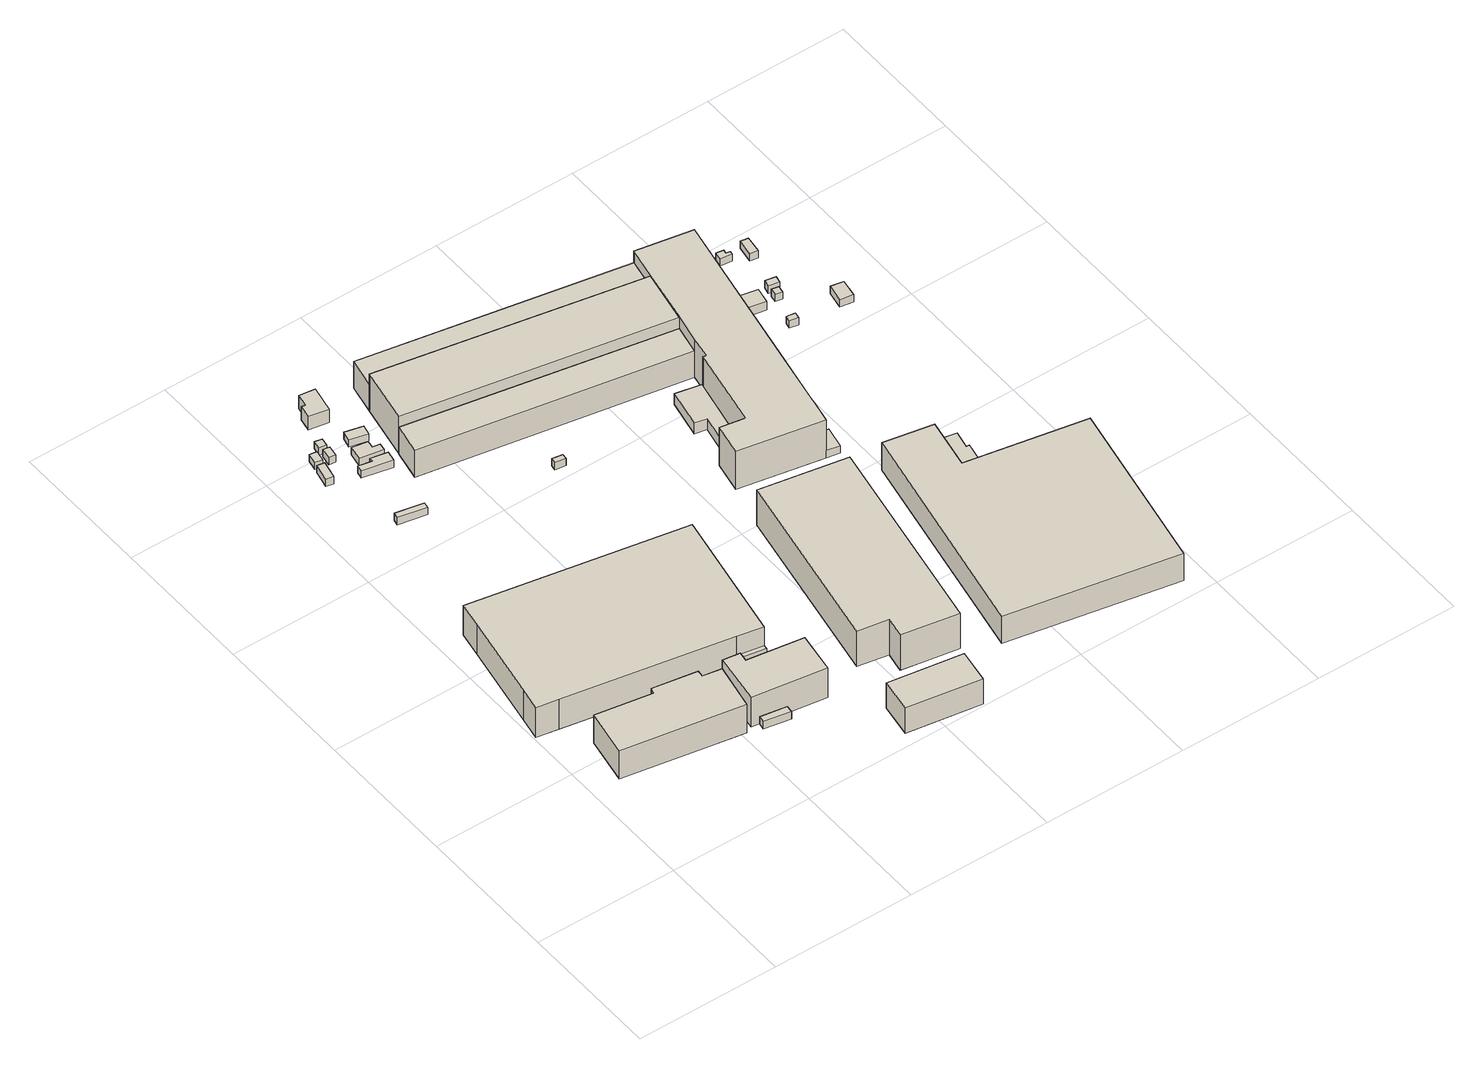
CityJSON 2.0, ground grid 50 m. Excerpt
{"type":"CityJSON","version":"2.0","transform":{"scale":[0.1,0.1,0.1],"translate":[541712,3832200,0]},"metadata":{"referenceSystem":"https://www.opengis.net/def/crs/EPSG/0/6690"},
"CityObjects":{
"building1":{"type":"Building","attributes":{"計測周辺長":122.01,"1/2500図郭":85,"区名":"大正区","町丁目名称":"船町２丁目","街区番号":2,"class":"3001","usage":"441","measuredHeight":11.8,"storeysAboveGround":2,"BuildingDetailAttribute.buildingRoofEdgeArea":742.59,"BuildingDetailAttribute.buildingStructureType":"610","BuildingDetailAttribute.buildingStructureOrgType":"2","BuildingDetailAttribute.detailedUsage":"1520","BuildingDetailAttribute.specifiedBuildingCoverageRate":0.6,"BuildingDetailAttribute.surveyYear":2017,"BuildingTsunamiRiskAttribute.description":"1","BuildingTsunamiRiskAttribute.rank":"2","BuildingTsunamiRiskAttribute.depth":2.19,"BuildingHighTideRiskAttribute.description":"1","BuildingHighTideRiskAttribute.rank":"3","BuildingHighTideRiskAttribute.depth":4.94,"BuildingIDAttribute.prefecture":"27","BuildingIDAttribute.city":"27108"},"geometry":[{"type":"Solid","lod":"1","boundaries":[[[[0,1,2,3,4,5,6,7]],[[6,8,9,7]],[[5,10,8,6]],[[4,11,10,5]],[[3,12,11,4]],[[2,13,12,3]],[[1,14,13,2]],[[0,15,14,1]],[[7,9,15,0]],[[8,10,11,12,13,14,15,9]]]]}]},
"building2":{"type":"Building","attributes":{"class":"3001","BuildingDetailAttribute.specifiedBuildingCoverageRate":0.6,"BuildingDetailAttribute.surveyYear":2017,"BuildingTsunamiRiskAttribute.description":"1","BuildingTsunamiRiskAttribute.rank":"2","BuildingTsunamiRiskAttribute.depth":1.86,"BuildingHighTideRiskAttribute.description":"1","BuildingHighTideRiskAttribute.rank":"3","BuildingHighTideRiskAttribute.depth":4.83,"BuildingIDAttribute.prefecture":"27","BuildingIDAttribute.city":"27108"},"geometry":[{"type":"Solid","lod":"1","boundaries":[[[[16,17,18,19]],[[18,20,21,19]],[[17,22,20,18]],[[16,23,22,17]],[[19,21,23,16]],[[20,22,23,21]]]]}]},
"building3":{"type":"Building","attributes":{"class":"3001","BuildingDetailAttribute.specifiedBuildingCoverageRate":0.6,"BuildingDetailAttribute.surveyYear":2017,"BuildingTsunamiRiskAttribute.description":"1","BuildingTsunamiRiskAttribute.rank":"2","BuildingTsunamiRiskAttribute.depth":1.86,"BuildingHighTideRiskAttribute.description":"1","BuildingHighTideRiskAttribute.rank":"3","BuildingHighTideRiskAttribute.depth":4.83,"BuildingIDAttribute.prefecture":"27","BuildingIDAttribute.city":"27108"},"geometry":[{"type":"Solid","lod":"1","boundaries":[[[[24,25,26,27]],[[26,28,29,27]],[[25,30,28,26]],[[24,31,30,25]],[[27,29,31,24]],[[28,30,31,29]]]]}]},
"building4":{"type":"Building","attributes":{"class":"3001","BuildingDetailAttribute.specifiedBuildingCoverageRate":0.6,"BuildingDetailAttribute.surveyYear":2017,"BuildingTsunamiRiskAttribute.description":"1","BuildingTsunamiRiskAttribute.rank":"2","BuildingTsunamiRiskAttribute.depth":1.87,"BuildingHighTideRiskAttribute.description":"1","BuildingHighTideRiskAttribute.rank":"3","BuildingHighTideRiskAttribute.depth":4.84,"BuildingIDAttribute.prefecture":"27","BuildingIDAttribute.city":"27108"},"geometry":[{"type":"Solid","lod":"1","boundaries":[[[[32,33,34,35]],[[34,36,37,35]],[[33,38,36,34]],[[32,39,38,33]],[[35,37,39,32]],[[36,38,39,37]]]]}]},
"building5":{"type":"Building","attributes":{"計測周辺長":246.01,"1/2500図郭":85,"区名":"大正区","町丁目名称":"船町２丁目","街区番号":2,"class":"3001","usage":"441","measuredHeight":12.4,"storeysAboveGround":2,"BuildingDetailAttribute.buildingRoofEdgeArea":3590.62,"BuildingDetailAttribute.buildingStructureType":"610","BuildingDetailAttribute.buildingStructureOrgType":"2","BuildingDetailAttribute.detailedUsage":"1520","BuildingDetailAttribute.specifiedBuildingCoverageRate":0.6,"BuildingDetailAttribute.surveyYear":2017,"BuildingTsunamiRiskAttribute.description":"1","BuildingTsunamiRiskAttribute.rank":"2","BuildingTsunamiRiskAttribute.depth":1.75,"BuildingHighTideRiskAttribute.description":"1","BuildingHighTideRiskAttribute.rank":"3","BuildingHighTideRiskAttribute.depth":4.71,"BuildingIDAttribute.prefecture":"27","BuildingIDAttribute.city":"27108"},"geometry":[{"type":"Solid","lod":"1","boundaries":[[[[40,41,42,43,44,45,46,47]],[[46,48,49,47]],[[45,50,48,46]],[[44,51,50,45]],[[43,52,51,44]],[[42,53,52,43]],[[41,54,53,42]],[[40,55,54,41]],[[47,49,55,40]],[[48,50,51,52,53,54,55,49]]]]}]},
"building6":{"type":"Building","attributes":{"計測周辺長":23.36,"1/2500図郭":85,"区名":"大正区","町丁目名称":"船町２丁目","街区番号":2,"class":"3001","usage":"441","measuredHeight":3.1,"storeysAboveGround":1,"BuildingDetailAttribute.buildingRoofEdgeArea":22.28,"BuildingDetailAttribute.buildingStructureType":"610","BuildingDetailAttribute.buildingStructureOrgType":"2","BuildingDetailAttribute.detailedUsage":"1520","BuildingDetailAttribute.specifiedBuildingCoverageRate":0.6,"BuildingDetailAttribute.surveyYear":2017,"BuildingTsunamiRiskAttribute.description":"1","BuildingTsunamiRiskAttribute.rank":"2","BuildingTsunamiRiskAttribute.depth":2.26,"BuildingHighTideRiskAttribute.description":"1","BuildingHighTideRiskAttribute.rank":"4","BuildingHighTideRiskAttribute.depth":5.22,"BuildingIDAttribute.prefecture":"27","BuildingIDAttribute.city":"27108"},"geometry":[{"type":"Solid","lod":"1","boundaries":[[[[56,57,58,59]],[[58,60,61,59]],[[57,62,60,58]],[[56,63,62,57]],[[59,61,63,56]],[[60,62,63,61]]]]}]},
"building7":{"type":"Building","attributes":{"class":"3001","BuildingDetailAttribute.specifiedBuildingCoverageRate":0.6,"BuildingDetailAttribute.surveyYear":2017,"BuildingTsunamiRiskAttribute.description":"1","BuildingTsunamiRiskAttribute.rank":"2","BuildingTsunamiRiskAttribute.depth":2.11,"BuildingHighTideRiskAttribute.description":"1","BuildingHighTideRiskAttribute.rank":"4","BuildingHighTideRiskAttribute.depth":5.07,"BuildingIDAttribute.prefecture":"27","BuildingIDAttribute.city":"27108"},"geometry":[{"type":"Solid","lod":"1","boundaries":[[[[64,65,66,67]],[[66,68,69,67]],[[65,70,68,66]],[[64,71,70,65]],[[67,69,71,64]],[[68,70,71,69]]]]}]},
"building8":{"type":"Building","attributes":{"class":"3001","BuildingDetailAttribute.specifiedBuildingCoverageRate":0.6,"BuildingDetailAttribute.surveyYear":2017,"BuildingTsunamiRiskAttribute.description":"1","BuildingTsunamiRiskAttribute.rank":"2","BuildingTsunamiRiskAttribute.depth":2.21,"BuildingHighTideRiskAttribute.description":"1","BuildingHighTideRiskAttribute.rank":"4","BuildingHighTideRiskAttribute.depth":5.17,"BuildingIDAttribute.prefecture":"27","BuildingIDAttribute.city":"27108"},"geometry":[{"type":"Solid","lod":"1","boundaries":[[[[72,73,74,75]],[[74,76,77,75]],[[73,78,76,74]],[[72,79,78,73]],[[75,77,79,72]],[[76,78,79,77]]]]}]},
"building9":{"type":"Building","attributes":{"class":"3001","BuildingDetailAttribute.specifiedBuildingCoverageRate":0.6,"BuildingDetailAttribute.surveyYear":2017,"BuildingTsunamiRiskAttribute.description":"1","BuildingTsunamiRiskAttribute.rank":"2","BuildingTsunamiRiskAttribute.depth":2.28,"BuildingHighTideRiskAttribute.description":"1","BuildingHighTideRiskAttribute.rank":"4","BuildingHighTideRiskAttribute.depth":5.23,"BuildingIDAttribute.prefecture":"27","BuildingIDAttribute.city":"27108"},"geometry":[{"type":"Solid","lod":"1","boundaries":[[[[80,81,82,83]],[[82,84,85,83]],[[81,86,84,82]],[[80,87,86,81]],[[83,85,87,80]],[[84,86,87,85]]]]}]},
"building10":{"type":"Building","attributes":{"計測周辺長":93.49,"1/2500図郭":85,"区名":"大正区","町丁目名称":"船町２丁目","街区番号":2,"class":"3002","usage":"441","measuredHeight":12.5,"storeysAboveGround":1,"BuildingDetailAttribute.buildingRoofEdgeArea":416.75,"BuildingDetailAttribute.buildingStructureType":"610","BuildingDetailAttribute.buildingStructureOrgType":"2","BuildingDetailAttribute.detailedUsage":"1520","BuildingDetailAttribute.specifiedBuildingCoverageRate":0.6,"BuildingDetailAttribute.surveyYear":2017,"BuildingTsunamiRiskAttribute.description":"1","BuildingTsunamiRiskAttribute.rank":"2","BuildingTsunamiRiskAttribute.depth":1.96,"BuildingHighTideRiskAttribute.description":"1","BuildingHighTideRiskAttribute.rank":"3","BuildingHighTideRiskAttribute.depth":4.91,"BuildingIDAttribute.prefecture":"27","BuildingIDAttribute.city":"27108"},"geometry":[{"type":"Solid","lod":"1","boundaries":[[[[88,89,90,91,92,93]],[[92,94,95,93]],[[91,96,94,92]],[[90,97,96,91]],[[89,98,97,90]],[[88,99,98,89]],[[93,95,99,88]],[[94,96,97,98,99,95]]]]}]},
"building11":{"type":"Building","attributes":{"class":"3001","BuildingDetailAttribute.specifiedBuildingCoverageRate":0.6,"BuildingDetailAttribute.surveyYear":2017,"BuildingTsunamiRiskAttribute.description":"1","BuildingTsunamiRiskAttribute.rank":"2","BuildingTsunamiRiskAttribute.depth":2.21,"BuildingHighTideRiskAttribute.description":"1","BuildingHighTideRiskAttribute.rank":"4","BuildingHighTideRiskAttribute.depth":5.16,"BuildingIDAttribute.prefecture":"27","BuildingIDAttribute.city":"27108"},"geometry":[{"type":"Solid","lod":"1","boundaries":[[[[100,101,102,103]],[[102,104,105,103]],[[101,106,104,102]],[[100,107,106,101]],[[103,105,107,100]],[[104,106,107,105]]]]}]},
"building12":{"type":"Building","attributes":{"計測周辺長":24.6,"1/2500図郭":85,"区名":"大正区","町丁目名称":"船町２丁目","街区番号":2,"class":"3001","usage":"441","measuredHeight":3.6,"storeysAboveGround":3,"BuildingDetailAttribute.buildingRoofEdgeArea":35.14,"BuildingDetailAttribute.buildingStructureType":"610","BuildingDetailAttribute.buildingStructureOrgType":"2","BuildingDetailAttribute.detailedUsage":"1520","BuildingDetailAttribute.specifiedBuildingCoverageRate":0.6,"BuildingDetailAttribute.surveyYear":2017,"BuildingTsunamiRiskAttribute.description":"1","BuildingTsunamiRiskAttribute.rank":"2","BuildingTsunamiRiskAttribute.depth":1.83,"BuildingHighTideRiskAttribute.description":"1","BuildingHighTideRiskAttribute.rank":"3","BuildingHighTideRiskAttribute.depth":4.79,"BuildingIDAttribute.prefecture":"27","BuildingIDAttribute.city":"27108"},"geometry":[{"type":"Solid","lod":"1","boundaries":[[[[108,109,110,111]],[[110,112,113,111]],[[109,114,112,110]],[[108,115,114,109]],[[111,113,115,108]],[[112,114,115,113]]]]}]},
"building13":{"type":"Building","attributes":{"class":"3001","BuildingDetailAttribute.specifiedBuildingCoverageRate":0.6,"BuildingDetailAttribute.surveyYear":2017,"BuildingTsunamiRiskAttribute.description":"1","BuildingTsunamiRiskAttribute.rank":"2","BuildingTsunamiRiskAttribute.depth":2.21,"BuildingHighTideRiskAttribute.description":"1","BuildingHighTideRiskAttribute.rank":"4","BuildingHighTideRiskAttribute.depth":5.16,"BuildingIDAttribute.prefecture":"27","BuildingIDAttribute.city":"27108"},"geometry":[{"type":"Solid","lod":"1","boundaries":[[[[116,117,118,119]],[[118,120,121,119]],[[117,122,120,118]],[[116,123,122,117]],[[119,121,123,116]],[[120,122,123,121]]]]}]},
"building14":{"type":"Building","attributes":{"class":"3003","BuildingDetailAttribute.specifiedBuildingCoverageRate":0.6,"BuildingDetailAttribute.surveyYear":2017,"BuildingTsunamiRiskAttribute.description":"1","BuildingTsunamiRiskAttribute.rank":"2","BuildingTsunamiRiskAttribute.depth":2.09,"BuildingHighTideRiskAttribute.description":"1","BuildingHighTideRiskAttribute.rank":"4","BuildingHighTideRiskAttribute.depth":5.04,"BuildingIDAttribute.prefecture":"27","BuildingIDAttribute.city":"27108"},"geometry":[{"type":"Solid","lod":"1","boundaries":[[[[124,125,126,127,128,129]],[[128,130,131,129]],[[127,132,130,128]],[[126,133,132,127]],[[125,134,133,126]],[[124,135,134,125]],[[129,131,135,124]],[[130,132,133,134,135,131]]]]}]},
"building15":{"type":"Building","attributes":{"class":"3003","measuredHeight":4.4,"BuildingDetailAttribute.specifiedBuildingCoverageRate":0.6,"BuildingDetailAttribute.surveyYear":2017,"BuildingTsunamiRiskAttribute.description":"1","BuildingTsunamiRiskAttribute.rank":"2","BuildingTsunamiRiskAttribute.depth":1.88,"BuildingHighTideRiskAttribute.description":"1","BuildingHighTideRiskAttribute.rank":"3","BuildingHighTideRiskAttribute.depth":4.83,"BuildingIDAttribute.prefecture":"27","BuildingIDAttribute.city":"27108"},"geometry":[{"type":"Solid","lod":"1","boundaries":[[[[136,137,138,139]],[[138,140,141,139]],[[137,142,140,138]],[[136,143,142,137]],[[139,141,143,136]],[[140,142,143,141]]]]}]},
"building16":{"type":"Building","attributes":{"class":"3003","BuildingDetailAttribute.specifiedBuildingCoverageRate":0.6,"BuildingDetailAttribute.surveyYear":2017,"BuildingTsunamiRiskAttribute.description":"1","BuildingTsunamiRiskAttribute.rank":"2","BuildingTsunamiRiskAttribute.depth":2.09,"BuildingHighTideRiskAttribute.description":"1","BuildingHighTideRiskAttribute.rank":"4","BuildingHighTideRiskAttribute.depth":5.04,"BuildingIDAttribute.prefecture":"27","BuildingIDAttribute.city":"27108"},"geometry":[{"type":"Solid","lod":"1","boundaries":[[[[144,145,146,147,148,149]],[[148,150,151,149]],[[147,152,150,148]],[[146,153,152,147]],[[145,154,153,146]],[[144,155,154,145]],[[149,151,155,144]],[[150,152,153,154,155,151]]]]}]},
"building17":{"type":"Building","attributes":{"計測周辺長":27.56,"1/2500図郭":85,"区名":"大正区","町丁目名称":"船町２丁目","街区番号":2,"class":"3001","usage":"441","measuredHeight":3,"storeysAboveGround":1,"BuildingDetailAttribute.buildingRoofEdgeArea":31.48,"BuildingDetailAttribute.buildingStructureType":"610","BuildingDetailAttribute.buildingStructureOrgType":"2","BuildingDetailAttribute.detailedUsage":"1520","BuildingDetailAttribute.specifiedBuildingCoverageRate":0.6,"BuildingDetailAttribute.surveyYear":2017,"BuildingTsunamiRiskAttribute.description":"1","BuildingTsunamiRiskAttribute.rank":"2","BuildingTsunamiRiskAttribute.depth":2,"BuildingHighTideRiskAttribute.description":"1","BuildingHighTideRiskAttribute.rank":"3","BuildingHighTideRiskAttribute.depth":4.96,"BuildingIDAttribute.prefecture":"27","BuildingIDAttribute.city":"27108"},"geometry":[{"type":"Solid","lod":"1","boundaries":[[[[156,157,158,159]],[[158,160,161,159]],[[157,162,160,158]],[[156,163,162,157]],[[159,161,163,156]],[[160,162,163,161]]]]}]},
"building18":{"type":"Building","attributes":{"class":"3003","BuildingDetailAttribute.specifiedBuildingCoverageRate":0.6,"BuildingDetailAttribute.surveyYear":2017,"BuildingTsunamiRiskAttribute.description":"1","BuildingTsunamiRiskAttribute.rank":"2","BuildingTsunamiRiskAttribute.depth":2.15,"BuildingHighTideRiskAttribute.description":"1","BuildingHighTideRiskAttribute.rank":"4","BuildingHighTideRiskAttribute.depth":5.1,"BuildingIDAttribute.prefecture":"27","BuildingIDAttribute.city":"27108"},"geometry":[{"type":"Solid","lod":"1","boundaries":[[[[164,165,166,167]],[[166,168,169,167]],[[165,170,168,166]],[[164,171,170,165]],[[167,169,171,164]],[[168,170,171,169]]]]}]},
"building19":{"type":"Building","attributes":{"class":"3001","measuredHeight":5.5,"BuildingDetailAttribute.specifiedBuildingCoverageRate":0.6,"BuildingDetailAttribute.surveyYear":2017,"BuildingTsunamiRiskAttribute.description":"1","BuildingTsunamiRiskAttribute.rank":"2","BuildingTsunamiRiskAttribute.depth":1.94,"BuildingHighTideRiskAttribute.description":"1","BuildingHighTideRiskAttribute.rank":"3","BuildingHighTideRiskAttribute.depth":4.89,"BuildingIDAttribute.prefecture":"27","BuildingIDAttribute.city":"27108"},"geometry":[{"type":"Solid","lod":"1","boundaries":[[[[172,173,174,175,176,177]],[[176,178,179,177]],[[175,180,178,176]],[[174,181,180,175]],[[173,182,181,174]],[[172,183,182,173]],[[177,179,183,172]],[[178,180,181,182,183,179]]]]}]},
"building20":{"type":"Building","attributes":{"計測周辺長":10.17,"1/2500図郭":85,"区名":"大正区","町丁目名称":"船町２丁目","街区番号":2,"class":"3001","usage":"441","storeysAboveGround":1,"BuildingDetailAttribute.buildingRoofEdgeArea":6.37,"BuildingDetailAttribute.buildingStructureType":"610","BuildingDetailAttribute.buildingStructureOrgType":"2","BuildingDetailAttribute.detailedUsage":"1520","BuildingDetailAttribute.specifiedBuildingCoverageRate":0.6,"BuildingDetailAttribute.surveyYear":2017,"BuildingTsunamiRiskAttribute.description":"1","BuildingTsunamiRiskAttribute.rank":"2","BuildingTsunamiRiskAttribute.depth":1.98,"BuildingHighTideRiskAttribute.description":"1","BuildingHighTideRiskAttribute.rank":"3","BuildingHighTideRiskAttribute.depth":4.94,"BuildingIDAttribute.prefecture":"27","BuildingIDAttribute.city":"27108"},"geometry":[{"type":"Solid","lod":"1","boundaries":[[[[184,185,186,187]],[[186,188,189,187]],[[185,190,188,186]],[[184,191,190,185]],[[187,189,191,184]],[[188,190,191,189]]]]}]},
"building21":{"type":"Building","attributes":{"計測周辺長":76.03,"1/2500図郭":85,"区名":"大正区","町丁目名称":"船町２丁目","街区番号":2,"class":"3001","usage":"441","measuredHeight":10.5,"storeysAboveGround":2,"BuildingDetailAttribute.buildingRoofEdgeArea":311.06,"BuildingDetailAttribute.buildingStructureType":"610","BuildingDetailAttribute.buildingStructureOrgType":"2","BuildingDetailAttribute.detailedUsage":"1520","BuildingDetailAttribute.specifiedBuildingCoverageRate":0.6,"BuildingDetailAttribute.surveyYear":2017,"BuildingTsunamiRiskAttribute.description":"1","BuildingTsunamiRiskAttribute.rank":"2","BuildingTsunamiRiskAttribute.depth":2.16,"BuildingHighTideRiskAttribute.description":"1","BuildingHighTideRiskAttribute.rank":"4","BuildingHighTideRiskAttribute.depth":5.11,"BuildingIDAttribute.prefecture":"27","BuildingIDAttribute.city":"27108"},"geometry":[{"type":"Solid","lod":"1","boundaries":[[[[192,193,194,195]],[[194,196,197,195]],[[193,198,196,194]],[[192,199,198,193]],[[195,197,199,192]],[[196,198,199,197]]]]}]},
"building22":{"type":"Building","attributes":{"class":"3001","BuildingDetailAttribute.specifiedBuildingCoverageRate":0.6,"BuildingDetailAttribute.surveyYear":2017,"BuildingTsunamiRiskAttribute.description":"1","BuildingTsunamiRiskAttribute.rank":"2","BuildingTsunamiRiskAttribute.depth":2.35,"BuildingHighTideRiskAttribute.description":"1","BuildingHighTideRiskAttribute.rank":"4","BuildingHighTideRiskAttribute.depth":5.3,"BuildingIDAttribute.prefecture":"27","BuildingIDAttribute.city":"27108"},"geometry":[{"type":"Solid","lod":"1","boundaries":[[[[200,201,202,203]],[[202,204,205,203]],[[201,206,204,202]],[[200,207,206,201]],[[203,205,207,200]],[[204,206,207,205]]]]}]},
"building23":{"type":"Building","attributes":{"class":"3001","BuildingDetailAttribute.specifiedBuildingCoverageRate":0.6,"BuildingDetailAttribute.surveyYear":2017,"BuildingTsunamiRiskAttribute.description":"1","BuildingTsunamiRiskAttribute.rank":"2","BuildingTsunamiRiskAttribute.depth":1.99,"BuildingHighTideRiskAttribute.description":"1","BuildingHighTideRiskAttribute.rank":"3","BuildingHighTideRiskAttribute.depth":4.93,"BuildingIDAttribute.prefecture":"27","BuildingIDAttribute.city":"27108"},"geometry":[{"type":"Solid","lod":"1","boundaries":[[[[208,209,210,211]],[[210,212,213,211]],[[209,214,212,210]],[[208,215,214,209]],[[211,213,215,208]],[[212,214,215,213]]]]}]},
"building24":{"type":"Building","attributes":{"計測周辺長":207.15,"1/2500図郭":85,"区名":"大正区","町丁目名称":"船町２丁目","街区番号":2,"class":"3001","usage":"441","measuredHeight":14.7,"storeysAboveGround":1,"BuildingDetailAttribute.buildingRoofEdgeArea":2158.86,"BuildingDetailAttribute.buildingStructureType":"610","BuildingDetailAttribute.buildingStructureOrgType":"2","BuildingDetailAttribute.detailedUsage":"1520","BuildingDetailAttribute.specifiedBuildingCoverageRate":0.6,"BuildingDetailAttribute.surveyYear":2017,"BuildingTsunamiRiskAttribute.description":"1","BuildingTsunamiRiskAttribute.rank":"2","BuildingTsunamiRiskAttribute.depth":1.48,"BuildingHighTideRiskAttribute.description":"1","BuildingHighTideRiskAttribute.rank":"4","BuildingHighTideRiskAttribute.depth":5.08,"BuildingIDAttribute.prefecture":"27","BuildingIDAttribute.city":"27108"},"geometry":[{"type":"Solid","lod":"1","boundaries":[[[[216,217,218,219,220,221]],[[220,222,223,221]],[[219,224,222,220]],[[218,225,224,219]],[[217,226,225,218]],[[216,227,226,217]],[[221,223,227,216]],[[222,224,225,226,227,223]]]]}]},
"building25":{"type":"Building","attributes":{"計測周辺長":447.82,"1/2500図郭":85,"区名":"大正区","町丁目名称":"船町２丁目","街区番号":2,"class":"3001","usage":"441","measuredHeight":11.1,"storeysAboveGround":2,"BuildingDetailAttribute.buildingRoofEdgeArea":6041.21,"BuildingDetailAttribute.buildingStructureType":"610","BuildingDetailAttribute.buildingStructureOrgType":"2","BuildingDetailAttribute.detailedUsage":"1520","BuildingDetailAttribute.specifiedBuildingCoverageRate":0.6,"BuildingDetailAttribute.surveyYear":2017,"BuildingTsunamiRiskAttribute.description":"1","BuildingTsunamiRiskAttribute.rank":"2","BuildingTsunamiRiskAttribute.depth":2.12,"BuildingHighTideRiskAttribute.description":"1","BuildingHighTideRiskAttribute.rank":"4","BuildingHighTideRiskAttribute.depth":5.24,"BuildingIDAttribute.prefecture":"27","BuildingIDAttribute.city":"27108"},"geometry":[{"type":"Solid","lod":"1","boundaries":[[[[228,229,230,231]],[[230,232,233,231]],[[229,234,232,230]],[[228,235,234,229]],[[231,233,235,228]],[[232,234,235,233]]]]}]},
"building26":{"type":"Building","attributes":{"class":"3001","BuildingDetailAttribute.specifiedBuildingCoverageRate":0.6,"BuildingDetailAttribute.surveyYear":2017,"BuildingTsunamiRiskAttribute.description":"1","BuildingTsunamiRiskAttribute.rank":"2","BuildingTsunamiRiskAttribute.depth":1.86,"BuildingHighTideRiskAttribute.description":"1","BuildingHighTideRiskAttribute.rank":"3","BuildingHighTideRiskAttribute.depth":4.67,"BuildingIDAttribute.prefecture":"27","BuildingIDAttribute.city":"27108"},"geometry":[{"type":"Solid","lod":"1","boundaries":[[[[236,237,238,239]],[[238,240,241,239]],[[237,242,240,238]],[[236,243,242,237]],[[239,241,243,236]],[[240,242,243,241]]]]}]},
"building27":{"type":"Building","attributes":{"計測周辺長":447.82,"1/2500図郭":85,"区名":"大正区","町丁目名称":"船町２丁目","街区番号":2,"class":"3001","usage":"441","measuredHeight":15.5,"storeysAboveGround":2,"BuildingDetailAttribute.buildingRoofEdgeArea":6041.21,"BuildingDetailAttribute.buildingStructureType":"610","BuildingDetailAttribute.buildingStructureOrgType":"2","BuildingDetailAttribute.detailedUsage":"1520","BuildingDetailAttribute.specifiedBuildingCoverageRate":0.6,"BuildingDetailAttribute.surveyYear":2017,"BuildingTsunamiRiskAttribute.description":"1","BuildingTsunamiRiskAttribute.rank":"2","BuildingTsunamiRiskAttribute.depth":2.08,"BuildingHighTideRiskAttribute.description":"1","BuildingHighTideRiskAttribute.rank":"4","BuildingHighTideRiskAttribute.depth":5.08,"BuildingIDAttribute.prefecture":"27","BuildingIDAttribute.city":"27108"},"geometry":[{"type":"Solid","lod":"1","boundaries":[[[[244,245,246,247]],[[246,248,249,247]],[[245,250,248,246]],[[244,251,250,245]],[[247,249,251,244]],[[248,250,251,249]]]]}]},
"building28":{"type":"Building","attributes":{"計測周辺長":447.82,"1/2500図郭":85,"区名":"大正区","町丁目名称":"船町２丁目","街区番号":2,"class":"3001","usage":"441","measuredHeight":11.1,"storeysAboveGround":2,"BuildingDetailAttribute.buildingRoofEdgeArea":6041.21,"BuildingDetailAttribute.buildingStructureType":"610","BuildingDetailAttribute.buildingStructureOrgType":"2","BuildingDetailAttribute.detailedUsage":"1520","BuildingDetailAttribute.specifiedBuildingCoverageRate":0.6,"BuildingDetailAttribute.surveyYear":2017,"BuildingTsunamiRiskAttribute.description":"1","BuildingTsunamiRiskAttribute.rank":"2","BuildingTsunamiRiskAttribute.depth":1.96,"BuildingHighTideRiskAttribute.description":"1","BuildingHighTideRiskAttribute.rank":"3","BuildingHighTideRiskAttribute.depth":4.96,"BuildingIDAttribute.prefecture":"27","BuildingIDAttribute.city":"27108"},"geometry":[{"type":"Solid","lod":"1","boundaries":[[[[247,246,252,253]],[[252,254,255,253]],[[246,256,254,252]],[[247,257,256,246]],[[253,255,257,247]],[[254,256,257,255]]]]}]},
"building29":{"type":"Building","attributes":{"計測周辺長":447.82,"1/2500図郭":85,"区名":"大正区","町丁目名称":"船町２丁目","街区番号":2,"class":"3001","usage":"441","measuredHeight":4.5,"storeysAboveGround":2,"BuildingDetailAttribute.buildingRoofEdgeArea":6041.21,"BuildingDetailAttribute.buildingStructureType":"610","BuildingDetailAttribute.buildingStructureOrgType":"2","BuildingDetailAttribute.detailedUsage":"1520","BuildingDetailAttribute.specifiedBuildingCoverageRate":0.6,"BuildingDetailAttribute.surveyYear":2017,"BuildingTsunamiRiskAttribute.description":"1","BuildingTsunamiRiskAttribute.rank":"2","BuildingTsunamiRiskAttribute.depth":2.05,"BuildingHighTideRiskAttribute.description":"1","BuildingHighTideRiskAttribute.rank":"4","BuildingHighTideRiskAttribute.depth":5.01,"BuildingIDAttribute.prefecture":"27","BuildingIDAttribute.city":"27108"},"geometry":[{"type":"Solid","lod":"1","boundaries":[[[[258,259,260,261,262,263]],[[262,264,265,263]],[[261,266,264,262]],[[260,267,266,261]],[[259,268,267,260]],[[258,269,268,259]],[[263,265,269,258]],[[264,266,267,268,269,265]]]]}]},
"building30":{"type":"Building","attributes":{"class":"3001","BuildingDetailAttribute.specifiedBuildingCoverageRate":0.6,"BuildingDetailAttribute.surveyYear":2017,"BuildingTsunamiRiskAttribute.description":"1","BuildingTsunamiRiskAttribute.rank":"2","BuildingTsunamiRiskAttribute.depth":1.98,"BuildingHighTideRiskAttribute.description":"1","BuildingHighTideRiskAttribute.rank":"3","BuildingHighTideRiskAttribute.depth":4.93,"BuildingIDAttribute.prefecture":"27","BuildingIDAttribute.city":"27108"},"geometry":[{"type":"Solid","lod":"1","boundaries":[[[[270,271,272,273]],[[272,274,275,273]],[[271,276,274,272]],[[270,277,276,271]],[[273,275,277,270]],[[274,276,277,275]]]]}]},
"building31":{"type":"Building","attributes":{"計測周辺長":447.82,"1/2500図郭":85,"区名":"大正区","町丁目名称":"船町２丁目","街区番号":2,"class":"3003","usage":"441","storeysAboveGround":2,"BuildingDetailAttribute.buildingRoofEdgeArea":6041.21,"BuildingDetailAttribute.buildingStructureType":"610","BuildingDetailAttribute.buildingStructureOrgType":"2","BuildingDetailAttribute.detailedUsage":"1520","BuildingDetailAttribute.specifiedBuildingCoverageRate":0.6,"BuildingDetailAttribute.surveyYear":2017,"BuildingTsunamiRiskAttribute.description":"1","BuildingTsunamiRiskAttribute.rank":"2","BuildingTsunamiRiskAttribute.depth":2.21,"BuildingHighTideRiskAttribute.description":"1","BuildingHighTideRiskAttribute.rank":"4","BuildingHighTideRiskAttribute.depth":5.15,"BuildingIDAttribute.prefecture":"27","BuildingIDAttribute.city":"27108"},"geometry":[{"type":"Solid","lod":"1","boundaries":[[[[278,279,280,281]],[[280,282,283,281]],[[279,284,282,280]],[[278,285,284,279]],[[281,283,285,278]],[[282,284,285,283]]]]}]},
"building32":{"type":"Building","attributes":{"計測周辺長":447.82,"1/2500図郭":85,"区名":"大正区","町丁目名称":"船町２丁目","街区番号":2,"class":"3001","usage":"441","measuredHeight":15.9,"storeysAboveGround":2,"BuildingDetailAttribute.buildingRoofEdgeArea":6041.21,"BuildingDetailAttribute.buildingStructureType":"610","BuildingDetailAttribute.buildingStructureOrgType":"2","BuildingDetailAttribute.detailedUsage":"1520","BuildingDetailAttribute.specifiedBuildingCoverageRate":0.6,"BuildingDetailAttribute.surveyYear":2017,"BuildingTsunamiRiskAttribute.description":"1","BuildingTsunamiRiskAttribute.rank":"2","BuildingTsunamiRiskAttribute.depth":2.02,"BuildingHighTideRiskAttribute.description":"1","BuildingHighTideRiskAttribute.rank":"3","BuildingHighTideRiskAttribute.depth":4.87,"BuildingIDAttribute.prefecture":"27","BuildingIDAttribute.city":"27108"},"geometry":[{"type":"Solid","lod":"1","boundaries":[[[[286,287,288,289,278,281,290,291,292,293,294,295,296,297]],[[296,298,299,297]],[[295,300,298,296]],[[294,301,300,295]],[[293,302,301,294]],[[292,303,302,293]],[[291,304,303,292]],[[290,305,304,291]],[[281,306,305,290]],[[278,307,306,281]],[[289,308,307,278]],[[288,309,308,289]],[[287,310,309,288]],[[286,311,310,287]],[[297,299,311,286]],[[298,300,301,302,303,304,305,306,307,308,309,310,311,299]]]]}]},
"building33":{"type":"Building","attributes":{"計測周辺長":447.82,"1/2500図郭":85,"区名":"大正区","町丁目名称":"船町２丁目","街区番号":2,"class":"3001","usage":"441","measuredHeight":4.2,"storeysAboveGround":2,"BuildingDetailAttribute.buildingRoofEdgeArea":6041.21,"BuildingDetailAttribute.buildingStructureType":"610","BuildingDetailAttribute.buildingStructureOrgType":"2","BuildingDetailAttribute.detailedUsage":"1520","BuildingDetailAttribute.specifiedBuildingCoverageRate":0.6,"BuildingDetailAttribute.surveyYear":2017,"BuildingTsunamiRiskAttribute.description":"1","BuildingTsunamiRiskAttribute.rank":"2","BuildingTsunamiRiskAttribute.depth":1.94,"BuildingHighTideRiskAttribute.description":"1","BuildingHighTideRiskAttribute.rank":"3","BuildingHighTideRiskAttribute.depth":4.88,"BuildingIDAttribute.prefecture":"27","BuildingIDAttribute.city":"27108"},"geometry":[{"type":"Solid","lod":"1","boundaries":[[[[312,313,314,315,316,317]],[[316,318,319,317]],[[315,320,318,316]],[[314,321,320,315]],[[313,322,321,314]],[[312,323,322,313]],[[317,319,323,312]],[[318,320,321,322,323,319]]]]}]},
"building34":{"type":"Building","attributes":{"class":"3002","measuredHeight":11.3,"BuildingDetailAttribute.specifiedBuildingCoverageRate":0.6,"BuildingDetailAttribute.surveyYear":2017,"BuildingTsunamiRiskAttribute.description":"1","BuildingTsunamiRiskAttribute.rank":"2","BuildingTsunamiRiskAttribute.depth":2.03,"BuildingHighTideRiskAttribute.description":"1","BuildingHighTideRiskAttribute.rank":"4","BuildingHighTideRiskAttribute.depth":5.17,"BuildingIDAttribute.prefecture":"27","BuildingIDAttribute.city":"27108"},"geometry":[{"type":"Solid","lod":"1","boundaries":[[[[324,325,326,327,328,329]],[[328,330,331,329]],[[327,332,330,328]],[[326,333,332,327]],[[325,334,333,326]],[[324,335,334,325]],[[329,331,335,324]],[[330,332,333,334,335,331]]]]}]},
"building35":{"type":"Building","attributes":{"計測周辺長":12.71,"1/2500図郭":85,"区名":"大正区","町丁目名称":"船町２丁目","街区番号":2,"class":"3001","usage":"441","storeysAboveGround":2,"BuildingDetailAttribute.buildingRoofEdgeArea":9.87,"BuildingDetailAttribute.buildingStructureType":"610","BuildingDetailAttribute.buildingStructureOrgType":"2","BuildingDetailAttribute.detailedUsage":"1520","BuildingDetailAttribute.specifiedBuildingCoverageRate":0.6,"BuildingDetailAttribute.surveyYear":2017,"BuildingTsunamiRiskAttribute.description":"1","BuildingTsunamiRiskAttribute.rank":"2","BuildingTsunamiRiskAttribute.depth":1.77,"BuildingHighTideRiskAttribute.description":"1","BuildingHighTideRiskAttribute.rank":"3","BuildingHighTideRiskAttribute.depth":4.71,"BuildingIDAttribute.prefecture":"27","BuildingIDAttribute.city":"27108"},"geometry":[{"type":"Solid","lod":"1","boundaries":[[[[336,337,338,339]],[[338,340,341,339]],[[337,342,340,338]],[[336,343,342,337]],[[339,341,343,336]],[[340,342,343,341]]]]}]},
"building36":{"type":"Building","attributes":{"class":"3001","measuredHeight":4.6,"BuildingDetailAttribute.specifiedBuildingCoverageRate":0.6,"BuildingDetailAttribute.surveyYear":2017,"BuildingTsunamiRiskAttribute.description":"1","BuildingTsunamiRiskAttribute.rank":"2","BuildingTsunamiRiskAttribute.depth":1.71,"BuildingHighTideRiskAttribute.description":"1","BuildingHighTideRiskAttribute.rank":"3","BuildingHighTideRiskAttribute.depth":4.63,"BuildingIDAttribute.prefecture":"27","BuildingIDAttribute.city":"27108"},"geometry":[{"type":"Solid","lod":"1","boundaries":[[[[324,329,344,345,346,347,348,325]],[[348,349,350,325]],[[347,351,349,348]],[[346,352,351,347]],[[345,353,352,346]],[[344,354,353,345]],[[329,355,354,344]],[[324,356,355,329]],[[325,350,356,324]],[[349,351,352,353,354,355,356,350]]]]}]},
"building37":{"type":"Building","attributes":{"計測周辺長":30.16,"1/2500図郭":85,"区名":"大正区","町丁目名称":"船町２丁目","街区番号":2,"class":"3001","usage":"441","measuredHeight":3.6,"storeysAboveGround":1,"BuildingDetailAttribute.buildingRoofEdgeArea":53.42,"BuildingDetailAttribute.buildingStructureType":"610","BuildingDetailAttribute.buildingStructureOrgType":"2","BuildingDetailAttribute.detailedUsage":"1520","BuildingDetailAttribute.specifiedBuildingCoverageRate":0.6,"BuildingDetailAttribute.surveyYear":2017,"BuildingTsunamiRiskAttribute.description":"1","BuildingTsunamiRiskAttribute.rank":"2","BuildingTsunamiRiskAttribute.depth":1.83,"BuildingHighTideRiskAttribute.description":"1","BuildingHighTideRiskAttribute.rank":"3","BuildingHighTideRiskAttribute.depth":4.77,"BuildingIDAttribute.prefecture":"27","BuildingIDAttribute.city":"27108"},"geometry":[{"type":"Solid","lod":"1","boundaries":[[[[357,358,359,360]],[[359,361,362,360]],[[358,363,361,359]],[[357,364,363,358]],[[360,362,364,357]],[[361,363,364,362]]]]}]},
"building38":{"type":"Building","attributes":{"計測周辺長":10.41,"1/2500図郭":85,"区名":"大正区","町丁目名称":"船町２丁目","街区番号":2,"class":"3001","usage":"441","storeysAboveGround":1,"BuildingDetailAttribute.buildingRoofEdgeArea":6.61,"BuildingDetailAttribute.buildingStructureType":"610","BuildingDetailAttribute.buildingStructureOrgType":"2","BuildingDetailAttribute.detailedUsage":"1520","BuildingDetailAttribute.specifiedBuildingCoverageRate":0.6,"BuildingDetailAttribute.surveyYear":2017,"BuildingTsunamiRiskAttribute.description":"1","BuildingTsunamiRiskAttribute.rank":"2","BuildingTsunamiRiskAttribute.depth":1.68,"BuildingHighTideRiskAttribute.description":"1","BuildingHighTideRiskAttribute.rank":"3","BuildingHighTideRiskAttribute.depth":4.61,"BuildingIDAttribute.prefecture":"27","BuildingIDAttribute.city":"27108"},"geometry":[{"type":"Solid","lod":"1","boundaries":[[[[365,366,367,368]],[[367,369,370,368]],[[366,371,369,367]],[[365,372,371,366]],[[368,370,372,365]],[[369,371,372,370]]]]}]},
"building39":{"type":"Building","attributes":{"計測周辺長":10.04,"1/2500図郭":85,"区名":"大正区","町丁目名称":"船町２丁目","街区番号":2,"class":"3001","usage":"441","storeysAboveGround":1,"BuildingDetailAttribute.buildingRoofEdgeArea":6.3,"BuildingDetailAttribute.buildingStructureType":"610","BuildingDetailAttribute.buildingStructureOrgType":"2","BuildingDetailAttribute.detailedUsage":"1520","BuildingDetailAttribute.specifiedBuildingCoverageRate":0.6,"BuildingDetailAttribute.surveyYear":2017,"BuildingTsunamiRiskAttribute.description":"1","BuildingTsunamiRiskAttribute.rank":"2","BuildingTsunamiRiskAttribute.depth":1.75,"BuildingHighTideRiskAttribute.description":"1","BuildingHighTideRiskAttribute.rank":"3","BuildingHighTideRiskAttribute.depth":4.69,"BuildingIDAttribute.prefecture":"27","BuildingIDAttribute.city":"27108"},"geometry":[{"type":"Solid","lod":"1","boundaries":[[[[373,374,375,376]],[[375,377,378,376]],[[374,379,377,375]],[[373,380,379,374]],[[376,378,380,373]],[[377,379,380,378]]]]}]},
"building40":{"type":"Building","attributes":{"計測周辺長":12.63,"1/2500図郭":85,"区名":"大正区","町丁目名称":"船町２丁目","街区番号":2,"class":"3001","usage":"441","storeysAboveGround":1,"BuildingDetailAttribute.buildingRoofEdgeArea":9.58,"BuildingDetailAttribute.buildingStructureType":"610","BuildingDetailAttribute.buildingStructureOrgType":"2","BuildingDetailAttribute.detailedUsage":"1520","BuildingDetailAttribute.specifiedBuildingCoverageRate":0.6,"BuildingDetailAttribute.surveyYear":2017,"BuildingTsunamiRiskAttribute.description":"1","BuildingTsunamiRiskAttribute.rank":"2","BuildingTsunamiRiskAttribute.depth":1.7,"BuildingHighTideRiskAttribute.description":"1","BuildingHighTideRiskAttribute.rank":"3","BuildingHighTideRiskAttribute.depth":4.63,"BuildingIDAttribute.prefecture":"27","BuildingIDAttribute.city":"27108"},"geometry":[{"type":"Solid","lod":"1","boundaries":[[[[381,382,383,384]],[[383,385,386,384]],[[382,387,385,383]],[[381,388,387,382]],[[384,386,388,381]],[[385,387,388,386]]]]}]},
"building41":{"type":"Building","attributes":{"class":"3001","BuildingDetailAttribute.specifiedBuildingCoverageRate":0.6,"BuildingDetailAttribute.surveyYear":2017,"BuildingTsunamiRiskAttribute.description":"1","BuildingTsunamiRiskAttribute.rank":"2","BuildingTsunamiRiskAttribute.depth":1.68,"BuildingHighTideRiskAttribute.description":"1","BuildingHighTideRiskAttribute.rank":"3","BuildingHighTideRiskAttribute.depth":4.61,"BuildingIDAttribute.prefecture":"27","BuildingIDAttribute.city":"27108"},"geometry":[{"type":"Solid","lod":"1","boundaries":[[[[389,390,391,392,393,394]],[[393,395,396,394]],[[392,397,395,393]],[[391,398,397,392]],[[390,399,398,391]],[[389,400,399,390]],[[394,396,400,389]],[[395,397,398,399,400,396]]]]}]},
"building42":{"type":"Building","attributes":{"計測周辺長":17.61,"1/2500図郭":85,"区名":"大正区","町丁目名称":"船町２丁目","街区番号":2,"class":"3001","usage":"441","storeysAboveGround":1,"BuildingDetailAttribute.buildingRoofEdgeArea":16.65,"BuildingDetailAttribute.buildingStructureType":"610","BuildingDetailAttribute.buildingStructureOrgType":"2","BuildingDetailAttribute.detailedUsage":"1520","BuildingDetailAttribute.specifiedBuildingCoverageRate":0.6,"BuildingDetailAttribute.surveyYear":2017,"BuildingTsunamiRiskAttribute.description":"1","BuildingTsunamiRiskAttribute.rank":"2","BuildingTsunamiRiskAttribute.depth":1.64,"BuildingHighTideRiskAttribute.description":"1","BuildingHighTideRiskAttribute.rank":"3","BuildingHighTideRiskAttribute.depth":4.57,"BuildingIDAttribute.prefecture":"27","BuildingIDAttribute.city":"27108"},"geometry":[{"type":"Solid","lod":"1","boundaries":[[[[401,402,403,404]],[[403,405,406,404]],[[402,407,405,403]],[[401,408,407,402]],[[404,406,408,401]],[[405,407,408,406]]]]}]},
"building43":{"type":"Building","attributes":{"計測周辺長":21.81,"1/2500図郭":85,"区名":"大正区","町丁目名称":"船町２丁目","街区番号":2,"class":"3001","usage":"441","storeysAboveGround":1,"BuildingDetailAttribute.buildingRoofEdgeArea":29.03,"BuildingDetailAttribute.buildingStructureType":"610","BuildingDetailAttribute.buildingStructureOrgType":"2","BuildingDetailAttribute.detailedUsage":"1520","BuildingDetailAttribute.specifiedBuildingCoverageRate":0.6,"BuildingDetailAttribute.surveyYear":2017,"BuildingTsunamiRiskAttribute.description":"1","BuildingTsunamiRiskAttribute.rank":"2","BuildingTsunamiRiskAttribute.depth":1.58,"BuildingHighTideRiskAttribute.description":"1","BuildingHighTideRiskAttribute.rank":"3","BuildingHighTideRiskAttribute.depth":4.51,"BuildingIDAttribute.prefecture":"27","BuildingIDAttribute.city":"27108"},"geometry":[{"type":"Solid","lod":"1","boundaries":[[[[409,410,411,412]],[[411,413,414,412]],[[410,415,413,411]],[[409,416,415,410]],[[412,414,416,409]],[[413,415,416,414]]]]}]}
},
"vertices":[
[100,399,9],[129,564,9],[326,531,9],[331,551,9],[484,525,9],[482,503,9],[547,491,9],[516,328,9],[547,491,127],[516,328,127],[482,503,127],[484,525,127],[331,551,127],[326,531,127],[129,564,127],[100,399,127],
[187,1151,12],[189,1164,12],[239,1155,12],[237,1142,12],[239,1155,42],[237,1142,42],[189,1164,42],[187,1151,42],
[189,1183,11],[191,1199,11],[217,1196,11],[215,1180,11],[217,1196,41],[215,1180,41],[191,1199,41],[189,1183,41],
[225,1180,10],[228,1194,10],[249,1190,10],[246,1176,10],[249,1190,40],[246,1176,40],[228,1194,40],[225,1180,40],
[92,1156,7],[834,1021,7],[748,553,7],[658,569,7],[82,674,7],[7,687,7],[22,769,7],[76,1067,7],[22,769,131],[76,1067,131],[7,687,131],[82,674,131],[658,569,131],[748,553,131],[834,1021,131],[92,1156,131],
[564,311,9],[568,334,9],[658,320,9],[656,295,9],[658,320,40],[656,295,40],[568,334,40],[564,311,40],
[136,1891,11],[149,1953,11],[175,1948,11],[162,1885,11],[175,1948,41],[162,1885,41],[149,1953,41],[136,1891,41],
[210,1637,10],[214,1658,10],[311,1639,10],[307,1618,10],[311,1639,40],[307,1618,40],[214,1658,40],[210,1637,40],
[152,1965,12],[159,2002,12],[184,1998,12],[177,1960,12],[184,1998,42],[177,1960,42],[159,2002,42],[152,1965,42],
[540,339,9],[565,515,9],[625,506,9],[620,473,9],[816,444,9],[795,302,9],[816,444,133],[795,302,133],[620,473,133],[625,506,133],[565,515,133],[540,339,133],
[196,1957,12],[203,1995,12],[226,1991,12],[220,1953,12],[226,1991,42],[220,1953,42],[203,1995,42],[196,1957,42],
[429,1105,7],[437,1149,7],[513,1136,7],[506,1092,7],[513,1136,43],[506,1092,43],[437,1149,43],[429,1105,43],
[197,2006,12],[203,2036,12],[228,2031,12],[223,2002,12],[228,2031,42],[223,2002,42],[203,2036,42],[197,2006,42],
[241,1857,10],[246,1880,10],[291,1870,10],[293,1884,10],[352,1872,10],[345,1835,10],[352,1872,40],[345,1835,40],[293,1884,40],[291,1870,40],[246,1880,40],[241,1857,40],
[748,553,10],[746,538,10],[655,554,10],[658,569,10],[655,554,54],[658,569,54],[746,538,54],[748,553,54],
[267,1901,10],[276,1953,10],[331,1943,10],[327,1918,10],[353,1913,10],[349,1887,10],[353,1913,40],[349,1887,40],[327,1918,40],[331,1943,40],[276,1953,40],[267,1901,40],
[521,1084,7],[526,1113,7],[633,1094,7],[628,1065,7],[633,1094,37],[628,1065,37],[526,1113,37],[521,1084,37],
[289,1981,11],[297,2016,11],[359,2001,11],[351,1966,11],[359,2001,41],[351,1966,41],[297,2016,41],[289,1981,41],
[237,2111,10],[245,2157,10],[258,2155,10],[267,2199,10],[323,2191,10],[305,2098,10],[323,2191,65],[305,2098,65],[267,2199,65],[258,2155,65],[245,2157,65],[237,2111,65],
[651,1068,8],[654,1090,8],[682,1086,8],[679,1063,8],[682,1086,38],[679,1063,38],[654,1090,38],[651,1068,38],
[889,47,8],[907,165,8],[1165,125,8],[1146,7,8],[1165,125,113],[1146,7,113],[907,165,113],[889,47,113],
[719,1543,9],[722,1562,9],[759,1556,9],[756,1537,9],[759,1556,39],[756,1537,39],[722,1562,39],[719,1543,39],
[590,2184,9],[597,2213,9],[629,2206,9],[622,2176,9],[629,2206,39],[622,2176,39],[597,2213,39],[590,2184,39],
[1034,266,8],[1047,336,8],[941,355,8],[1058,1003,8],[1360,948,8],[1230,231,8],[1360,948,155],[1230,231,155],[1058,1003,155],[941,355,155],[1047,336,155],[1034,266,155],
[1300,1707,7],[1280,1605,7],[372,1767,7],[392,1874,7],[372,1767,118],[392,1874,118],[1280,1605,118],[1300,1707,118],
[715,2147,10],[722,2177,10],[761,2169,10],[755,2139,10],[761,2169,40],[755,2139,40],[722,2177,40],[715,2147,40],
[1300,1707,8],[392,1874,8],[429,2067,8],[1336,1897,8],[429,2067,163],[1336,1897,163],[392,1874,163],[1300,1707,163],
[449,2172,8],[1357,2005,8],[449,2172,119],[1357,2005,119],[429,2067,119],[1336,1897,119],
[1150,1266,10],[1178,1407,10],[1137,1415,10],[1164,1549,10],[1252,1531,10],[1197,1257,10],[1252,1531,55],[1197,1257,55],[1164,1549,55],[1137,1415,55],[1178,1407,55],[1150,1266,55],
[1050,2070,9],[1057,2103,9],[1120,2090,9],[1113,2057,9],[1120,2090,39],[1113,2057,39],[1057,2103,39],[1050,2070,39],
[1404,1179,9],[1450,1171,9],[1435,1094,9],[1389,1103,9],[1435,1094,39],[1389,1103,39],[1450,1171,39],[1404,1179,39],
[1357,2005,9],[1553,1969,9],[1447,1412,9],[1408,1203,9],[1097,1158,9],[1118,1267,9],[1202,1252,9],[1256,1531,9],[1266,1529,9],[1280,1605,9],[1300,1707,9],[1336,1897,9],[1300,1707,168],[1336,1897,168],[1280,1605,168],[1266,1529,168],[1256,1531,168],[1202,1252,168],[1118,1267,168],[1097,1158,168],[1389,1103,168],[1404,1179,168],[1408,1203,168],[1447,1412,168],[1553,1969,168],[1357,2005,168],
[1447,1412,12],[1489,1404,12],[1472,1317,12],[1479,1316,12],[1456,1194,12],[1408,1203,12],[1456,1194,53],[1408,1203,53],[1479,1316,53],[1472,1317,53],[1489,1404,53],[1447,1412,53],
[1629,757,7],[2044,679,7],[1927,64,7],[1341,175,7],[1491,966,7],[1662,934,7],[1491,966,121],[1662,934,121],[1341,175,121],[1927,64,121],[2044,679,121],[1629,757,121],
[1282,2026,10],[1288,2052,10],[1324,2045,10],[1318,2018,10],[1324,2045,40],[1318,2018,40],[1288,2052,40],[1282,2026,40],
[1734,920,7],[1722,859,7],[1733,858,7],[1713,755,7],[2046,692,7],[2046,692,53],[2044,679,53],[1713,755,53],[1733,858,53],[1722,859,53],[1734,920,53],[1662,934,53],[1629,757,53],
[1524,1716,12],[1535,1772,12],[1627,1753,12],[1616,1698,12],[1627,1753,48],[1616,1698,48],[1535,1772,48],[1524,1716,48],
[1624,1597,13],[1628,1618,13],[1658,1613,13],[1654,1591,13],[1658,1613,43],[1654,1591,43],[1628,1618,43],[1624,1597,43],
[1656,1710,13],[1660,1735,13],[1685,1730,13],[1680,1705,13],[1685,1730,43],[1680,1705,43],[1660,1735,43],[1656,1710,43],
[1661,1750,13],[1666,1775,13],[1703,1768,13],[1698,1743,13],[1703,1768,43],[1698,1743,43],[1666,1775,43],[1661,1750,43],
[1616,1926,13],[1620,1953,13],[1645,1949,13],[1643,1936,13],[1658,1933,13],[1656,1921,13],[1658,1933,43],[1656,1921,43],[1643,1936,43],[1645,1949,43],[1620,1953,43],[1616,1926,43],
[1698,1890,13],[1707,1949,13],[1734,1945,13],[1726,1886,13],[1734,1945,43],[1726,1886,43],[1707,1949,43],[1698,1890,43],
[1794,1577,15],[1805,1639,15],[1850,1631,15],[1840,1569,15],[1850,1631,45],[1840,1569,45],[1805,1639,45],[1794,1577,45]
]}
